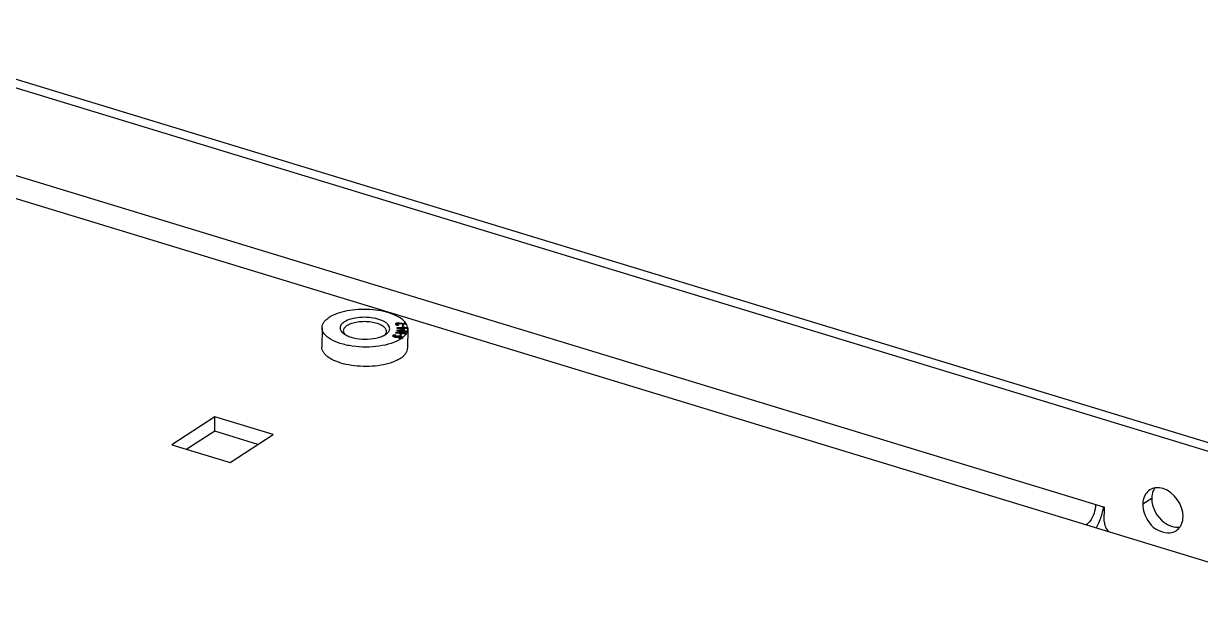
# Model space of a CAD drawing. Header units: millimetres. Extents: x -177 to 18421, y -5017 to 3255.
# Drawn here: x 4789.21 to 4816.49, y -3720.03 to -3706.35 of the extents above; entities that cross this region are included whole.
import ezdxf

# ---------------------------------------------------------------- set-up
doc = ezdxf.new("R2010")
doc.units = ezdxf.units.MM
doc.header["$LTSCALE"] = 46.255
doc.layers.get('0').update_dxf_attribs({"linetype": 'CONTINUOUS'})
doc.layers.add('02___PRT_ALL_AXES', color=7, linetype='CONTINUOUS')

msp = doc.modelspace()

# ---------------------------------------------------------------- linework, layer by layer
at = {"color": 3, "linetype": 'Continuous'}
msp.add_line((4784.785, -3706.352), (4843.131, -3724.137), dxfattribs=at)
at = {"color": 7, "linetype": 'Continuous'}
for p, q in [((4784.577, -3706.487), (4843.129, -3724.335)), ((4783.652, -3708.77), (4843.096, -3726.889)), ((4785.797, -3708.887), (4814.263, -3717.564)), ((4797.833, -3713.309), (4797.826, -3713.316)), ((4797.826, -3713.316), (4797.827, -3713.324)), ((4797.827, -3713.324), (4797.83, -3713.33)), ((4797.833, -3713.32), (4797.828, -3713.325)), ((4797.83, -3713.33), (4797.842, -3713.338)), ((4797.849, -3713.301), (4797.833, -3713.309)), ((4797.833, -3713.309), (4797.833, -3713.32)), ((4797.849, -3713.313), (4797.833, -3713.32)), ((4797.842, -3713.338), (4797.856, -3713.342)), ((4797.869, -3713.298), (4797.849, -3713.301)), ((4797.849, -3713.301), (4797.849, -3713.313)), ((4797.86, -3713.31), (4797.849, -3713.313)), ((4797.853, -3713.315), (4797.861, -3713.31)), ((4797.853, -3713.323), (4797.853, -3713.315)), ((4797.857, -3713.328), (4797.853, -3713.323)), ((4797.853, -3713.323), (4797.853, -3713.334)), ((4797.856, -3713.339), (4797.853, -3713.334)), ((4797.857, -3713.328), (4797.856, -3713.339)), ((4797.863, -3713.343), (4797.856, -3713.339)), ((4797.856, -3713.342), (4797.88, -3713.345)), ((4797.866, -3713.334), (4797.857, -3713.328)), ((4797.861, -3713.31), (4797.874, -3713.306)), ((4797.862, -3713.407), (4797.862, -3713.415)), ((4798.005, -3713.408), (4797.862, -3713.407)), ((4797.862, -3713.415), (4798.006, -3713.449)), ((4797.866, -3713.334), (4797.866, -3713.344)), ((4797.879, -3713.337), (4797.866, -3713.334)), ((4797.879, -3713.296), (4797.869, -3713.298)), ((4797.869, -3713.298), (4797.869, -3713.307)), ((4797.874, -3713.306), (4797.885, -3713.304)), ((4797.904, -3713.419), (4797.875, -3713.418)), ((4797.9, -3713.295), (4797.879, -3713.296)), ((4797.879, -3713.296), (4797.879, -3713.305)), ((4797.879, -3713.337), (4797.879, -3713.345)), ((4797.896, -3713.337), (4797.879, -3713.337)), ((4797.88, -3713.345), (4797.901, -3713.344)), ((4797.885, -3713.304), (4797.907, -3713.304)), ((4797.901, -3713.344), (4797.896, -3713.337)), ((4797.896, -3713.337), (4797.896, -3713.344)), ((4797.9, -3713.295), (4797.9, -3713.304)), ((4797.917, -3713.296), (4797.9, -3713.295)), ((4797.904, -3713.416), (4797.904, -3713.425)), ((4797.904, -3713.416), (4798.005, -3713.416)), ((4798.006, -3713.439), (4797.904, -3713.416)), ((4797.907, -3713.304), (4798.059, -3713.326)), ((4797.917, -3713.296), (4797.917, -3713.306)), ((4798.052, -3713.315), (4797.917, -3713.296)), ((4798.006, -3713.353), (4797.98, -3713.355)), ((4797.98, -3713.355), (4797.987, -3713.374)), ((4798.006, -3713.364), (4797.984, -3713.366)), ((4797.987, -3713.374), (4798.014, -3713.372)), ((4798.005, -3713.394), (4798.005, -3713.408)), ((4798.037, -3713.394), (4798.005, -3713.394)), ((4798.037, -3713.405), (4798.005, -3713.405)), ((4798.005, -3713.408), (4798.005, -3713.416)), ((4798.005, -3713.416), (4798.006, -3713.439)), ((4798.006, -3713.353), (4798.006, -3713.364)), ((4798.014, -3713.372), (4798.006, -3713.353)), ((4798.009, -3713.372), (4798.006, -3713.364)), ((4798.006, -3713.439), (4798.006, -3713.449)), ((4798.006, -3713.449), (4798.038, -3713.449)), ((4798.05, -3713.275), (4798.027, -3713.278)), ((4798.027, -3713.278), (4798.052, -3713.315)), ((4798.05, -3713.286), (4798.034, -3713.288)), ((4798.037, -3713.408), (4798.037, -3713.394)), ((4798.037, -3713.394), (4798.037, -3713.405)), ((4798.037, -3713.416), (4798.037, -3713.405)), ((4798.037, -3713.408), (4798.037, -3713.419)), ((4798.111, -3713.408), (4798.037, -3713.408)), ((4798.038, -3713.449), (4798.037, -3713.416)), ((4798.037, -3713.416), (4798.037, -3713.428)), ((4798.037, -3713.416), (4798.112, -3713.417)), ((4798.038, -3713.449), (4798.037, -3713.428)), ((4798.05, -3713.275), (4798.05, -3713.286)), ((4798.052, -3713.315), (4798.052, -3713.325)), ((4798.059, -3713.326), (4798.083, -3713.323)), ((4798.111, -3713.408), (4798.111, -3713.417)), ((4797.596, -3713.562), (4797.618, -3713.547)), ((4797.763, -3713.587), (4797.761, -3713.593)), ((4797.761, -3713.593), (4797.764, -3713.6)), ((4797.77, -3713.581), (4797.763, -3713.587)), ((4797.763, -3713.587), (4797.763, -3713.596)), ((4797.77, -3713.592), (4797.763, -3713.597)), ((4797.764, -3713.6), (4797.777, -3713.609)), ((4797.783, -3713.576), (4797.77, -3713.581)), ((4797.77, -3713.581), (4797.77, -3713.592)), ((4797.783, -3713.587), (4797.77, -3713.592)), ((4797.777, -3713.609), (4797.794, -3713.615)), ((4797.803, -3713.575), (4797.783, -3713.576)), ((4797.783, -3713.576), (4797.783, -3713.587)), ((4797.802, -3713.586), (4797.783, -3713.587)), ((4797.791, -3713.61), (4797.79, -3713.605)), ((4797.791, -3713.594), (4797.8, -3713.587)), ((4797.791, -3713.599), (4797.791, -3713.594)), ((4797.791, -3713.594), (4797.791, -3713.61)), ((4797.795, -3713.605), (4797.791, -3713.599)), ((4797.795, -3713.616), (4797.791, -3713.61)), ((4797.794, -3713.615), (4797.812, -3713.62)), ((4797.795, -3713.605), (4797.795, -3713.615)), ((4797.808, -3713.609), (4797.795, -3713.605)), ((4797.8, -3713.587), (4797.809, -3713.585)), ((4797.803, -3713.575), (4797.803, -3713.586)), ((4797.826, -3713.576), (4797.803, -3713.575)), ((4797.808, -3713.609), (4797.808, -3713.619)), ((4797.817, -3713.612), (4797.808, -3713.609)), ((4797.809, -3713.585), (4797.821, -3713.585)), ((4797.812, -3713.62), (4797.833, -3713.624)), ((4797.817, -3713.612), (4797.817, -3713.621)), ((4797.832, -3713.614), (4797.817, -3713.612)), ((4797.821, -3713.585), (4797.832, -3713.586)), ((4797.826, -3713.576), (4797.826, -3713.585)), ((4797.841, -3713.579), (4797.826, -3713.576)), ((4797.836, -3713.512), (4797.831, -3713.524)), ((4797.831, -3713.524), (4798.072, -3713.549)), ((4797.832, -3713.586), (4797.841, -3713.579)), ((4797.846, -3713.613), (4797.832, -3713.614)), ((4797.832, -3713.614), (4797.832, -3713.624)), ((4797.833, -3713.624), (4797.857, -3713.624)), ((4797.836, -3713.512), (4797.836, -3713.523)), ((4798.065, -3713.514), (4797.836, -3713.512)), ((4797.886, -3713.524), (4797.836, -3713.523)), ((4797.836, -3713.523), (4797.836, -3713.524)), ((4797.856, -3713.611), (4797.846, -3713.613)), ((4797.846, -3713.613), (4797.846, -3713.624)), ((4797.855, -3713.622), (4797.848, -3713.624)), ((4797.856, -3713.611), (4797.855, -3713.622)), ((4797.865, -3713.615), (4797.855, -3713.622)), ((4797.861, -3713.46), (4797.856, -3713.472)), ((4797.856, -3713.472), (4798.065, -3713.514)), ((4797.865, -3713.604), (4797.856, -3713.611)), ((4797.857, -3713.624), (4797.873, -3713.621)), ((4797.861, -3713.471), (4797.86, -3713.473)), ((4797.861, -3713.46), (4797.861, -3713.471)), ((4798.103, -3713.484), (4797.861, -3713.46)), ((4797.909, -3713.476), (4797.861, -3713.471)), ((4797.877, -3713.599), (4797.865, -3713.604)), ((4797.865, -3713.604), (4797.865, -3713.615)), ((4797.877, -3713.61), (4797.865, -3713.615)), ((4797.873, -3713.621), (4797.883, -3713.618)), ((4797.892, -3713.597), (4797.877, -3713.599)), ((4797.877, -3713.599), (4797.877, -3713.61)), ((4797.892, -3713.608), (4797.877, -3713.61)), ((4797.883, -3713.618), (4797.893, -3713.611)), ((4797.886, -3713.521), (4797.886, -3713.53)), ((4797.886, -3713.521), (4798.088, -3713.522)), ((4798.078, -3713.541), (4797.886, -3713.521)), ((4797.892, -3713.597), (4797.892, -3713.608)), ((4797.917, -3713.597), (4797.892, -3713.597)), ((4797.902, -3713.608), (4797.892, -3713.608)), ((4797.893, -3713.611), (4797.903, -3713.607)), ((4797.905, -3713.639), (4797.896, -3713.646)), ((4797.896, -3713.646), (4797.916, -3713.65)), ((4797.903, -3713.607), (4797.917, -3713.606)), ((4797.905, -3713.639), (4797.905, -3713.648)), ((4797.921, -3713.642), (4797.905, -3713.639)), ((4797.91, -3713.473), (4797.91, -3713.483)), ((4797.91, -3713.473), (4798.101, -3713.493)), ((4798.093, -3713.512), (4797.91, -3713.473)), ((4797.916, -3713.65), (4797.944, -3713.652)), ((4797.917, -3713.597), (4797.917, -3713.606)), ((4797.939, -3713.599), (4797.917, -3713.597)), ((4797.917, -3713.606), (4797.934, -3713.607)), ((4797.921, -3713.642), (4797.92, -3713.65)), ((4797.939, -3713.642), (4797.921, -3713.642)), ((4797.944, -3713.555), (4797.93, -3713.573)), ((4797.93, -3713.573), (4797.955, -3713.577)), ((4797.934, -3713.607), (4797.948, -3713.611)), ((4797.944, -3713.566), (4797.938, -3713.574)), ((4797.939, -3713.599), (4797.939, -3713.608)), ((4797.962, -3713.605), (4797.939, -3713.599)), ((4797.95, -3713.638), (4797.939, -3713.642)), ((4797.939, -3713.642), (4797.939, -3713.652)), ((4797.95, -3713.649), (4797.941, -3713.652)), ((4797.944, -3713.555), (4797.944, -3713.566)), ((4797.969, -3713.559), (4797.944, -3713.555)), ((4797.961, -3713.569), (4797.944, -3713.566)), ((4797.944, -3713.652), (4797.965, -3713.65)), ((4797.948, -3713.611), (4797.959, -3713.617)), ((4797.962, -3713.629), (4797.95, -3713.638)), ((4797.95, -3713.638), (4797.95, -3713.649)), ((4797.962, -3713.64), (4797.95, -3713.649)), ((4797.962, -3713.616), (4797.954, -3713.614)), ((4797.955, -3713.577), (4797.969, -3713.559)), ((4797.959, -3713.617), (4797.964, -3713.623)), ((4797.962, -3713.605), (4797.962, -3713.616)), ((4797.977, -3713.612), (4797.962, -3713.605)), ((4797.977, -3713.623), (4797.962, -3713.616)), ((4797.964, -3713.623), (4797.962, -3713.629)), ((4797.962, -3713.629), (4797.962, -3713.64)), ((4797.963, -3713.634), (4797.962, -3713.64)), ((4797.964, -3713.623), (4797.963, -3713.634)), ((4797.965, -3713.65), (4797.977, -3713.645)), ((4797.977, -3713.612), (4797.977, -3713.623)), ((4797.99, -3713.622), (4797.977, -3713.612)), ((4797.99, -3713.633), (4797.977, -3713.623)), ((4797.977, -3713.645), (4797.977, -3713.657)), ((4797.993, -3713.629), (4797.99, -3713.622)), ((4797.99, -3713.622), (4797.99, -3713.633)), ((4797.99, -3713.636), (4797.993, -3713.629)), ((4797.99, -3713.635), (4797.99, -3713.633)), ((4797.99, -3713.636), (4797.99, -3713.647)), ((4798.065, -3713.514), (4798.065, -3713.522)), ((4798.093, -3713.523), (4798.065, -3713.517)), ((4798.072, -3713.549), (4798.072, -3713.56)), ((4798.077, -3713.552), (4798.072, -3713.552)), ((4798.078, -3713.541), (4798.077, -3713.552)), ((4798.088, -3713.522), (4798.088, -3713.533)), ((4798.093, -3713.512), (4798.093, -3713.523)), ((4798.103, -3713.496), (4798.1, -3713.495)), ((4798.101, -3713.493), (4798.101, -3713.504)), ((4798.103, -3713.484), (4798.103, -3713.496)), ((4814.258, -3717.901), (4814.263, -3717.564))]:
    msp.add_line(p, q, dxfattribs=at)
for centre, radius, start, end in [((4797.855, -3713.449), 0.261, 26.6659, 28.9728), ((4797.919, -3713.427), 0.193, 2.2186, 3.0942), ((4797.919, -3713.427), 0.193, 359.7613, 2.2188), ((4797.919, -3713.427), 0.193, 359.2613, 359.7606), ((4797.378, -3713.225), 0.402, 300.3021, 302.903), ((4797.611, -3713.154), 0.613, 302.904, 306.6911), ((4797.655, -3713.226), 0.538, 306.7591, 308.4418), ((4797.837, -3713.404), 0.282, 326.3813, 328.2875), ((4797.855, -3713.403), 0.262, 328.2564, 332.9223), ((4797.872, -3713.423), 0.243, 332.9507, 335.7605), ((4797.886, -3713.418), 0.227, 335.7398, 340.8769), ((4797.897, -3713.434), 0.215, 340.9073, 343.1946)]:
    msp.add_arc(centre, radius, start, end, dxfattribs=at)
at = {"color": 3, "linetype": 'Continuous'}
for centre, radius, start, end in [((4812.777, -3717.31), 1.489, 335.7728, 347.0383), ((4812.821, -3717.319), 1.445, 347.0043, 350.576)]:
    msp.add_arc(centre, radius, start, end, dxfattribs=at)
at = {"color": 7, "linetype": 'Continuous'}
for points, knots in [([(4798.05, -3713.275), (4798.015, -3713.232), (4797.914, -3713.154), (4797.725, -3713.07), (4797.492, -3713.01), (4797.233, -3712.978), (4796.966, -3712.978), (4796.71, -3713.008), (4796.483, -3713.067), (4796.349, -3713.129), (4796.292, -3713.165)], [0, 0, 0, 0, 0.089967, 0.20213, 0.333044, 0.475961, 0.622498, 0.763823, 0.891755, 1, 1, 1, 1]), ([(4797.618, -3713.547), (4797.635, -3713.535), (4797.663, -3713.508), (4797.691, -3713.459), (4797.696, -3713.407), (4797.677, -3713.356), (4797.637, -3713.31), (4797.579, -3713.268), (4797.506, -3713.232), (4797.384, -3713.191), (4797.212, -3713.162), (4797.001, -3713.162), (4796.805, -3713.195), (4796.687, -3713.241), (4796.64, -3713.271)], [0, 0, 0, 0, 0.047587, 0.087894, 0.124682, 0.163268, 0.20812, 0.261464, 0.32367, 0.393916, 0.551605, 0.717589, 0.872559, 1, 1, 1, 1]), ([(4796.64, -3713.271), (4796.615, -3713.288), (4796.58, -3713.316), (4796.551, -3713.364), (4796.542, -3713.4), (4796.544, -3713.436), (4796.564, -3713.486), (4796.593, -3713.516), (4796.615, -3713.534)], [0, 0, 0, 0, 0.284625, 0.403658, 0.513042, 0.620271, 0.733437, 1, 1, 1, 1]), ([(4796.702, -3713.357), (4796.689, -3713.366), (4796.666, -3713.383), (4796.639, -3713.413), (4796.622, -3713.444), (4796.618, -3713.467), (4796.617, -3713.478)], [0, 0, 0, 0, 0.297092, 0.5573, 0.787351, 1, 1, 1, 1]), ([(4797.617, -3713.491), (4797.617, -3713.479), (4797.613, -3713.454), (4797.593, -3713.418), (4797.561, -3713.386), (4797.501, -3713.343), (4797.401, -3713.302), (4797.261, -3713.271), (4797.107, -3713.26), (4796.954, -3713.271), (4796.817, -3713.301), (4796.735, -3713.336), (4796.702, -3713.357)], [0, 0, 0, 0, 0.034922, 0.073221, 0.117227, 0.168029, 0.289766, 0.433389, 0.588414, 0.742331, 0.882817, 1, 1, 1, 1]), ([(4798.077, -3713.323), (4798.075, -3713.32), (4798.067, -3713.307), (4798.058, -3713.295), (4798.05, -3713.286)], [0, 0, 0, 0, 0.242907, 1, 1, 1, 1]), ([(4798.111, -3713.408), (4798.11, -3713.402), (4798.106, -3713.376), (4798.097, -3713.35), (4798.088, -3713.332)], [0, 0, 0, 0, 0.242823, 1, 1, 1, 1]), ([(4798.103, -3713.484), (4798.105, -3713.48), (4798.109, -3713.462), (4798.112, -3713.443), (4798.112, -3713.43)], [0, 0, 0, 0, 0.25379, 1, 1, 1, 1]), ([(4796.615, -3713.534), (4796.618, -3713.537), (4796.63, -3713.546), (4796.642, -3713.554), (4796.652, -3713.56)], [0, 0, 0, 0, 0.240674, 1, 1, 1, 1]), ([(4796.617, -3713.478), (4796.617, -3713.492), (4796.624, -3713.522), (4796.641, -3713.548), (4796.652, -3713.56)], [0, 0, 0, 0, 0.469186, 1, 1, 1, 1]), ([(4796.652, -3713.56), (4796.68, -3713.578), (4796.747, -3713.609), (4796.9, -3713.655), (4797.115, -3713.678), (4797.329, -3713.661), (4797.484, -3713.619), (4797.551, -3713.589), (4797.581, -3713.572)], [0, 0, 0, 0, 0.105606, 0.227288, 0.499868, 0.772518, 0.894281, 1, 1, 1, 1]), ([(4797.592, -3713.558), (4797.6, -3713.548), (4797.612, -3713.527), (4797.617, -3713.502), (4797.617, -3713.491)], [0, 0, 0, 0, 0.522314, 1, 1, 1, 1]), ([(4797.99, -3713.636), (4797.998, -3713.629), (4798.029, -3713.603), (4798.056, -3713.573), (4798.072, -3713.549)], [0, 0, 0, 0, 0.269288, 1, 1, 1, 1]), ([(4814.055, -3717.501), (4814.053, -3717.639), (4813.996, -3717.822), (4813.873, -3717.952), (4813.842, -3717.972)], [0, 0, 0, 0, 0.788934, 1, 1, 1, 1])]:
    msp.add_open_spline(points, degree=3, knots=knots, dxfattribs=at)
for points in [[(4797.58, -3713.572), (4797.585, -3713.568), (4797.588, -3713.563), (4797.592, -3713.558)], [(4814.258, -3717.901), (4814.257, -3717.987), (4814.304, -3718.08), (4814.37, -3718.136)]]:
    msp.add_open_spline(points, degree=3, dxfattribs=at)
at = {"color": 3, "linetype": 'Continuous'}
msp.add_open_spline([(4814.135, -3717.921), (4814.115, -3717.964), (4814.093, -3718.007), (4814.069, -3718.048)], degree=3, dxfattribs=at)
at = {"layer": '02___PRT_ALL_AXES', "color": 7, "linetype": 'Continuous'}
for p, q in [((4796.125, -3713.404), (4796.119, -3713.853)), ((4798.112, -3713.43), (4798.106, -3713.878)), ((4793.643, -3715.469), (4792.642, -3716.118)), ((4793.639, -3715.806), (4793.643, -3715.469)), ((4794.994, -3715.881), (4793.643, -3715.469)), ((4793.993, -3716.529), (4794.994, -3715.881)), ((4792.642, -3716.118), (4793.993, -3716.529)), ((4815.358, -3717.361), (4815.15, -3717.496))]:
    msp.add_line(p, q, dxfattribs=at)
at = {"layer": '02___PRT_ALL_AXES', "color": 3, "linetype": 'Continuous'}
for p, q in [((4793.639, -3715.806), (4792.993, -3716.224)), ((4794.639, -3716.111), (4793.639, -3715.806))]:
    msp.add_line(p, q, dxfattribs=at)
at = {"layer": '02___PRT_ALL_AXES', "color": 7, "linetype": 'Continuous'}
for points, knots in [([(4796.125, -3713.404), (4796.125, -3713.383), (4796.133, -3713.338), (4796.168, -3713.274), (4796.222, -3713.215), (4796.267, -3713.181), (4796.292, -3713.165)], [0, 0, 0, 0, 0.212646, 0.442707, 0.702889, 1, 1, 1, 1]), ([(4797.944, -3713.669), (4797.878, -3713.712), (4797.716, -3713.781), (4797.443, -3713.841), (4797.139, -3713.861), (4796.833, -3713.84), (4796.555, -3713.78), (4796.356, -3713.697), (4796.236, -3713.613), (4796.173, -3713.548), (4796.133, -3713.478), (4796.124, -3713.428), (4796.125, -3713.404)], [0, 0, 0, 0, 0.117182, 0.257667, 0.411584, 0.566609, 0.710231, 0.83197, 0.882772, 0.926778, 0.965078, 1, 1, 1, 1]), ([(4797.729, -3714.215), (4797.651, -3714.242), (4797.482, -3714.282), (4797.217, -3714.307), (4796.944, -3714.301), (4796.684, -3714.262), (4796.456, -3714.195), (4796.298, -3714.114), (4796.204, -3714.037), (4796.155, -3713.979), (4796.125, -3713.917), (4796.119, -3713.874), (4796.119, -3713.853)], [0, 0, 0, 0, 0.137701, 0.288553, 0.443338, 0.59233, 0.726558, 0.839242, 0.886645, 0.928363, 0.965495, 1, 1, 1, 1]), ([(4797.938, -3714.118), (4797.964, -3714.101), (4798.009, -3714.067), (4798.063, -3714.008), (4798.097, -3713.945), (4798.106, -3713.9), (4798.106, -3713.878)], [0, 0, 0, 0, 0.297111, 0.557293, 0.787354, 1, 1, 1, 1]), ([(4797.81, -3714.184), (4797.804, -3714.187), (4797.777, -3714.198), (4797.75, -3714.208), (4797.729, -3714.215)], [0, 0, 0, 0, 0.24356, 1, 1, 1, 1]), ([(4797.938, -3714.118), (4797.929, -3714.124), (4797.888, -3714.149), (4797.844, -3714.17), (4797.81, -3714.184)], [0, 0, 0, 0, 0.235496, 1, 1, 1, 1]), ([(4815.183, -3717.7), (4815.237, -3717.863), (4815.431, -3718.142), (4815.807, -3718.186), (4815.924, -3718.111)], [0, 0, 0, 0, 0.55194, 1, 1, 1, 1]), ([(4816.007, -3718.032), (4816.015, -3718.021), (4816.031, -3717.997), (4816.043, -3717.972), (4816.049, -3717.959)], [0, 0, 0, 0, 0.49408, 1, 1, 1, 1])]:
    msp.add_open_spline(points, degree=3, knots=knots, dxfattribs=at)
for points in [[(4815.222, -3717.254), (4815.174, -3717.323), (4815.151, -3717.412), (4815.15, -3717.496)], [(4815.311, -3717.167), (4815.276, -3717.19), (4815.246, -3717.22), (4815.222, -3717.254)], [(4815.444, -3717.118), (4815.398, -3717.124), (4815.351, -3717.141), (4815.311, -3717.167)], [(4815.624, -3717.134), (4815.566, -3717.116), (4815.504, -3717.109), (4815.444, -3717.118)], [(4816.085, -3717.781), (4816.088, -3717.516), (4815.877, -3717.211), (4815.624, -3717.134)], [(4815.15, -3717.496), (4815.149, -3717.565), (4815.161, -3717.635), (4815.183, -3717.7)], [(4816.049, -3717.959), (4816.073, -3717.903), (4816.084, -3717.842), (4816.085, -3717.781)], [(4815.924, -3718.111), (4815.956, -3718.09), (4815.984, -3718.063), (4816.007, -3718.032)]]:
    msp.add_open_spline(points, degree=3, dxfattribs=at)
at = {"layer": '02___PRT_ALL_AXES', "color": 3, "linetype": 'Continuous'}
for points in [[(4815.394, -3717.184), (4815.37, -3717.239), (4815.359, -3717.301), (4815.358, -3717.361)], [(4815.358, -3717.361), (4815.356, -3717.569), (4815.476, -3717.791), (4815.641, -3717.916)], [(4815.641, -3717.916), (4815.695, -3717.956), (4815.755, -3717.989), (4815.819, -3718.009)], [(4815.819, -3718.009), (4815.877, -3718.026), (4815.939, -3718.033), (4815.999, -3718.025)]]:
    msp.add_open_spline(points, degree=3, dxfattribs=at)
msp.add_open_spline([(4815.436, -3717.11), (4815.428, -3717.122), (4815.413, -3717.145), (4815.4, -3717.171), (4815.394, -3717.184)], degree=3, knots=[0, 0, 0, 0, 0.49408, 1, 1, 1, 1], dxfattribs=at)

doc.saveas('drawing.dxf')
